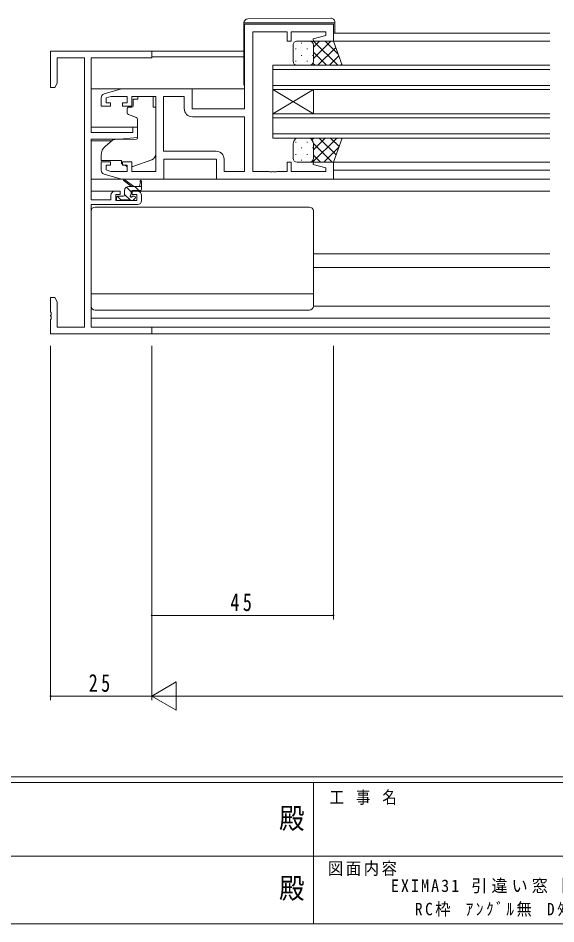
# Model space of a CAD drawing. Units: millimetres on the paper. Extents: x -397 to 397, y -282 to 282.
# Drawn here: x -81.9 to 51.1, y -282.1 to -57.8 of the extents above; entities that cross this region are included whole.
import ezdxf
from ezdxf.enums import TextEntityAlignment as Align

# ---------------------------------------------------------------- set-up
doc = ezdxf.new("R2010")
doc.units = ezdxf.units.MM
for name, color, linetype, lineweight in [('0-1_YKK_ZWAK', 7, 'Continuous', 18), ('0-3_YKK_11', 7, 'Continuous', 18), ('0-4_YKK_12', 2, 'Continuous', 18), ('0-6_YKK_13', 4, 'Continuous', 18), ('0-7_YKK_D', 6, 'Continuous', 18)]:
    doc.layers.add(name, color=color, linetype=linetype, lineweight=lineweight)
doc.layers.add('0-2_USER1', color=7, linetype='Continuous')
doc.styles.add('ＭＳ ゴシック', font='')
doc.styles.get('ＭＳ ゴシック').set_extended_font_data('MS Gothic')

msp = doc.modelspace()

# ---------------------------------------------------------------- linework, layer by layer
at = {"layer": '0-1_YKK_ZWAK'}
for p, q in [((376.092, -245.688), (-393.908, -245.688)), ((338.292, -247.088), (-393.908, -247.088)), ((-8.908, -247.088), (-8.908, -282.088)), ((-136.308, -265.287), (-7.508, -265.287)), ((-7.508, -265.287), (121.292, -265.287)), ((-393.908, -282.088), (338.292, -282.088))]:
    msp.add_line(p, q, dxfattribs=at)
at = {"layer": '0-3_YKK_11'}
for p, q in [((-25.908, -59.29), (-25.908, -80.29)), ((-3.908, -59.29), (-25.908, -59.29)), ((-3.908, -63.49), (-3.908, -59.29)), ((-23.908, -61.22), (-15.408, -61.22)), ((-23.908, -95.76), (-23.908, -61.22)), ((-14.408, -61.22), (-5.838, -61.22)), ((-5.838, -62.137), (-8.937, -62.968)), ((-5.838, -61.22), (-5.838, -62.137)), ((-8.937, -62.968), (-8.869, -63.49)), ((-8.869, -63.49), (-3.908, -63.49)), ((-48.908, -65.99), (-73.908, -65.99)), ((-73.908, -65.99), (-73.908, -74.99)), ((-48.908, -67.62), (-48.908, -65.99)), ((-65.538, -67.62), (-65.538, -134.36)), ((-63.908, -67.62), (-48.908, -67.62)), ((-63.908, -86.09), (-63.908, -67.62)), ((-72.908, -74.99), (-72.278, -73.899)), ((-73.908, -74.99), (-72.908, -74.99)), ((-56.408, -75.29), (-60.696, -76.576)), ((-38.908, -75.29), (-56.408, -75.29)), ((-61.408, -77.534), (-61.408, -79.59)), ((-60.208, -77.579), (-59.013, -77.22)), ((-60.208, -78.79), (-60.208, -77.579)), ((-59.013, -77.22), (-55.008, -77.22)), ((-55.008, -77.22), (-55.008, -78.79)), ((-47.908, -77.22), (-47.908, -95.76)), ((-40.838, -77.22), (-45.978, -77.22)), ((-45.978, -77.22), (-45.978, -90.76)), ((-45.978, -77.22), (-45.978, -90.76)), ((-40.838, -80.22), (-40.838, -77.22)), ((-61.408, -79.59), (-59.108, -79.59)), ((-59.108, -78.79), (-60.208, -78.79)), ((-59.108, -79.59), (-59.108, -78.79)), ((-55.008, -78.79), (-56.108, -78.79)), ((-56.108, -78.79), (-56.108, -79.59)), ((-56.108, -79.59), (-53.808, -79.59)), ((-25.908, -82.22), (-38.838, -82.22)), ((-25.908, -95.76), (-25.908, -82.22)), ((-52.408, -84.79), (-53.608, -84.79)), ((-53.608, -84.79), (-53.608, -86.09)), ((-52.408, -87.396), (-52.408, -84.79)), ((-53.608, -86.09), (-63.908, -86.09)), ((-56.908, -87.79), (-52.408, -87.396)), ((-63.908, -87.79), (-56.908, -87.79)), ((-63.908, -102.79), (-63.908, -87.79)), ((-45.978, -90.76), (-32.978, -90.76)), ((-61.408, -93.39), (-61.408, -95.446)), ((-59.108, -93.39), (-61.408, -93.39)), ((-60.208, -95.402), (-60.208, -94.19)), ((-60.208, -94.19), (-59.108, -94.19)), ((-59.108, -94.19), (-59.108, -93.39)), ((-53.808, -93.39), (-56.108, -93.39)), ((-56.108, -93.39), (-56.108, -94.19)), ((-56.108, -94.19), (-55.008, -94.19)), ((-55.008, -94.19), (-55.008, -95.76)), ((-45.908, -97.69), (-45.908, -92.69)), ((-45.908, -92.69), (-32.908, -92.69)), ((-32.908, -92.69), (-32.908, -97.69)), ((-30.978, -92.76), (-30.978, -95.76)), ((-8.869, -93.49), (-8.937, -94.013)), ((-8.937, -94.013), (-5.838, -94.843)), ((-3.908, -93.49), (-8.869, -93.49)), ((-3.908, -97.69), (-3.908, -93.49)), ((-60.696, -96.404), (-56.408, -97.69)), ((-59.013, -95.76), (-60.208, -95.402)), ((-55.008, -95.76), (-59.013, -95.76)), ((-30.978, -95.76), (-25.908, -95.76)), ((-19.866, -95.76), (-23.908, -95.76)), ((-5.838, -95.76), (-14.408, -95.76)), ((-5.838, -94.843), (-5.838, -95.76)), ((-56.408, -97.69), (-45.908, -97.69)), ((-32.908, -97.69), (-3.908, -97.69)), ((-59.008, -102.79), (-63.908, -102.79)), ((-59.008, -101.69), (-59.008, -102.79)), ((-52.608, -102.99), (-57.808, -102.99)), ((-51.408, -102.99), (-51.408, -101.69)), ((-63.908, -103.99), (-52.408, -103.99)), ((-63.908, -134.36), (-63.908, -103.99)), ((-73.908, -126.99), (-73.908, -130.532)), ((-72.278, -134.36), (-72.278, -128.081)), ((-73.788, -131.715), (-73.788, -132.265)), ((-65.538, -134.36), (-72.278, -134.36)), ((-48.908, -134.36), (-63.908, -134.36)), ((-48.908, -135.99), (-48.908, -134.36)), ((-73.908, -135.99), (-48.908, -135.99))]:
    msp.add_line(p, q, dxfattribs=at)
for points in [[(-15.408, -61.22), (-15.408, -63.49), (-14.408, -63.49), (-14.408, -61.22)], [(-72.278, -73.899), (-72.278, -67.62), (-65.538, -67.62)], [(-25.908, -80.29), (-38.908, -80.29), (-38.908, -75.29)], [(-53.808, -79.59), (-53.808, -77.22), (-47.908, -77.22)], [(-47.908, -95.76), (-53.808, -95.76), (-53.808, -93.39)], [(-14.408, -95.76), (-14.408, -93.49), (-15.408, -93.49), (-15.408, -95.76), (-17.95, -95.76), (-18.133, -95.88), (-18.683, -95.88), (-18.866, -95.76), (-18.95, -95.76), (-19.133, -95.88), (-19.683, -95.88), (-19.866, -95.76)], [(-57.808, -102.99), (-57.808, -101.49), (-56.708, -101.49), (-56.708, -100.69), (-58.008, -100.69)], [(-52.408, -100.69), (-53.708, -100.69), (-53.708, -101.49), (-52.608, -101.49), (-52.608, -102.99)], [(-72.278, -128.081), (-72.908, -126.99), (-73.908, -126.99)], [(-73.908, -130.532), (-73.788, -130.715), (-73.788, -131.265), (-73.908, -131.448), (-73.908, -131.532), (-73.788, -131.715)], [(-73.788, -132.265), (-73.908, -132.448), (-73.908, -135.99)]]:
    msp.add_lwpolyline(points, dxfattribs=at)
for centre, radius, start, end in [((-60.408, -77.534), 1, 106.69926, 180.00004), ((-38.838, -80.22), 2, 180.00001, 269.99999), ((-32.978, -92.76), 2, 0.00001, 89.99999), ((-60.408, -95.446), 1, 179.99996, 253.30074), ((-58.008, -101.69), 1, 90.00001, 179.99999), ((-52.408, -101.69), 1, 0.00001, 89.99999), ((-52.408, -102.99), 1, 270.00001, 359.99999)]:
    msp.add_arc(centre, radius, start, end, dxfattribs=at)
at = {"layer": '0-4_YKK_12'}
for p, q in [((-3.908, -61.489), (49.592, -61.49)), ((-4.408, -63.49), (49.592, -63.49)), ((-49.208, -65.99), (-26.108, -65.99)), ((-48.908, -67.39), (-26.108, -67.39)), ((-18.908, -69.49), (-18.908, -75.49)), ((49.592, -69.49), (-18.908, -69.49)), ((-18.908, -70.49), (49.592, -70.49)), ((-63.908, -75.29), (-56.335, -75.29)), ((-39.408, -75.29), (-25.908, -75.29)), ((49.592, -74.49), (-18.908, -74.49)), ((-18.908, -75.49), (-18.908, -81.49)), ((-18.908, -75.49), (49.592, -75.49)), ((-18.908, -75.49), (-8.908, -81.49)), ((-18.908, -81.49), (-8.908, -75.49)), ((-8.908, -75.49), (-8.908, -81.49)), ((-18.908, -81.49), (-18.908, -87.49)), ((49.592, -81.49), (-18.908, -81.49)), ((-18.908, -82.49), (49.592, -82.49)), ((-63.908, -84.79), (-52.408, -84.79)), ((49.592, -86.49), (-18.908, -86.49)), ((-63.908, -88.19), (-58.785, -88.19)), ((-18.908, -87.49), (49.592, -87.49)), ((-4.408, -93.49), (49.592, -93.489)), ((-3.908, -95.491), (49.592, -95.49)), ((-4.408, -97.69), (49.592, -97.69)), ((-63.908, -100.69), (-58.008, -100.69)), ((-52.408, -100.69), (49.592, -100.69)), ((-8.908, -116.19), (49.592, -116.19)), ((-8.908, -119.59), (49.592, -119.59)), ((-63.908, -132.09), (49.592, -132.09)), ((-63.608, -134.36), (49.592, -134.36)), ((-49.208, -135.99), (49.592, -135.99))]:
    msp.add_line(p, q, dxfattribs=at)
at = {"layer": '0-6_YKK_13'}
for p, q in [((-4.617, -57.803), (-25.117, -57.982)), ((-26.108, -58.99), (-26.108, -59.29)), ((-26.108, -74.29), (-26.108, -59.29)), ((-25.613, -58.99), (-4.113, -58.99)), ((-4.113, -58.99), (-3.608, -58.99)), ((-3.608, -58.99), (-3.608, -58.803)), ((-3.608, -59.29), (-3.608, -58.99)), ((-3.608, -59.29), (-3.608, -61.49)), ((-13.908, -68.49), (-13.908, -64.49)), ((-12.908, -63.49), (-9.908, -63.49)), ((-11.828, -63.91), (-11.828, -64.11)), ((-3.908, -63.49), (-9.908, -63.49)), ((-8.908, -64.983), (-7.415, -63.49)), ((-8.908, -67.811), (-4.587, -63.49)), ((-8.908, -64.49), (-8.908, -68.49)), ((-2.835, -69.49), (-8.835, -63.49)), ((-2.742, -66.755), (-6.007, -63.49)), ((-1.765, -69.49), (-3.908, -63.49)), ((-13.243, -65.325), (-13.243, -65.525)), ((-11.828, -66.94), (-11.828, -67.14)), ((-10.413, -65.325), (-10.413, -65.525)), ((-8.998, -66.94), (-8.998, -67.14)), ((-5.664, -69.49), (-8.908, -66.246)), ((-7.759, -69.49), (-3.342, -65.074)), ((-4.93, -69.49), (-2.598, -67.158)), ((-13.243, -68.355), (-13.243, -68.555)), ((-9.908, -69.49), (-12.908, -69.49)), ((-10.413, -68.355), (-10.413, -68.555)), ((-9.908, -69.49), (-1.765, -69.49)), ((-8.492, -69.49), (-9.024, -68.958)), ((-2.102, -69.49), (-1.854, -69.242)), ((-52.308, -77.89), (-53.478, -77.89)), ((-53.478, -78.89), (-53.478, -77.89)), ((-52.308, -77.22), (-48.508, -77.22)), ((-52.308, -77.22), (-52.308, -77.89)), ((-48.508, -77.22), (-48.508, -77.89)), ((-48.508, -78.89), (-48.508, -77.89)), ((-55.008, -80.19), (-55.008, -81.24)), ((-53.778, -79.89), (-54.708, -79.89)), ((-53.478, -78.89), (-53.478, -79.59)), ((-48.508, -79.89), (-48.508, -78.89)), ((-48.508, -79.89), (-47.908, -79.89)), ((-47.908, -91.445), (-47.908, -79.89)), ((-54.679, -81.71), (-52.679, -82.438)), ((-52.408, -82.887), (-52.408, -87.493)), ((-58.645, -88.073), (-60.337, -89.492)), ((-52.625, -87.792), (-58.011, -87.839)), ((-13.908, -88.99), (-13.908, -92.49)), ((-13.243, -88.625), (-13.243, -88.425)), ((-9.908, -87.49), (-12.908, -87.49)), ((-10.413, -88.625), (-10.413, -88.425)), ((-9.908, -87.49), (-1.765, -87.49)), ((-9.254, -87.956), (-8.788, -87.49)), ((-9.131, -93.49), (-3.131, -87.49)), ((-8.908, -90.439), (-5.96, -87.49)), ((-4.291, -93.49), (-8.908, -88.873)), ((-8.908, -92.49), (-8.908, -88.99)), ((-3.265, -91.688), (-7.463, -87.49)), ((-2.52, -89.604), (-4.634, -87.49)), ((-1.765, -87.49), (-3.908, -93.49)), ((-1.776, -87.52), (-1.806, -87.49)), ((-61.408, -91.79), (-61.408, -93.09)), ((-13.243, -91.655), (-13.243, -91.455)), ((-11.828, -90.04), (-11.828, -89.84)), ((-10.413, -91.655), (-10.413, -91.455)), ((-8.998, -90.04), (-8.998, -89.84)), ((-7.119, -93.49), (-8.908, -91.701)), ((-6.303, -93.49), (-2.578, -89.765)), ((-61.408, -93.09), (-56.408, -93.09)), ((-55.102, -94.496), (-56.408, -93.887)), ((-53.536, -94.531), (-48.899, -92.856)), ((-12.908, -93.49), (-9.908, -93.49)), ((-11.828, -93.07), (-11.828, -92.87)), ((-3.908, -93.49), (-9.908, -93.49)), ((-8.998, -92.905), (-8.998, -92.87)), ((-56.335, -97.69), (-63.908, -97.69)), ((-53.908, -99.49), (-55.728, -98.089)), ((-53.308, -99.49), (-55.526, -97.808)), ((-51.708, -98.364), (-51.907, -99.49)), ((-51.408, -100.19), (-51.408, -98.191)), ((-46.408, -97.69), (-32.408, -97.69)), ((-55.608, -101.59), (-55.608, -100.49)), ((-54.008, -100.838), (-55.178, -99.668)), ((-54.608, -99.49), (-51.408, -99.49)), ((-54.008, -101.429), (-54.008, -100.79)), ((-53.708, -100.49), (-51.708, -100.49)), ((-52.11, -100.49), (-53.11, -99.49)), ((-57.608, -102.19), (-57.608, -102.69)), ((-56.546, -102.79), (-57.423, -101.913)), ((-55.908, -101.89), (-57.308, -101.89)), ((-57.308, -102.99), (-56.808, -102.99)), ((-56.608, -102.79), (-54.508, -102.79)), ((-54.101, -102.99), (-55.608, -101.483)), ((-54.308, -102.99), (-53.708, -102.99)), ((-53.208, -101.89), (-53.547, -101.89)), ((-53.496, -102.902), (-52.996, -102.402)), ((-62.908, -104.59), (-9.908, -104.59)), ((-63.908, -129.09), (-63.908, -105.59)), ((-8.908, -129.09), (-8.908, -105.59)), ((-63.908, -126.05), (-8.908, -126.05)), ((-8.908, -129.09), (49.592, -129.09)), ((-62.908, -130.09), (-9.908, -130.09))]:
    msp.add_line(p, q, dxfattribs=at)
for points in [[(-26.108, -58.981), (-26.108, -58.99), (-25.613, -58.99)], [(-56.408, -93.09), (-56.408, -93.39), (-56.408, -93.887)]]:
    msp.add_lwpolyline(points, dxfattribs=at)
for centre, radius, start, end in [((-25.108, -58.981), 1, 90.5, 180), ((-4.608, -58.803), 1, 0, 90.5), ((-12.908, -64.49), 1, 89.9999, 179.9999), ((-9.908, -64.49), 1, 359.9999, 89.9999), ((-12.908, -68.49), 1, 179.9999, 269.9999), ((-9.908, -68.49), 1, 269.9999, 359.9999), ((-25.608, -74.29), 0.5, 180, 233.13017), ((-54.708, -80.19), 0.3, 90, 180), ((-53.778, -79.59), 0.3, 270, 0), ((-54.508, -81.24), 0.5, 180, 250), ((-52.908, -82.887), 0.5, 0, 70), ((-58.408, -91.79), 3, 130, 180), ((-58.002, -88.839), 1, 90.5, 130), ((-52.708, -87.493), 0.3, 270.5, 0), ((-12.376, -88.928), 1.534, 110.30881, 182.3117), ((-10.44, -88.928), 1.534, 357.68843, 69.69136), ((-49.408, -91.445), 1.5, 289.85326, 0), ((-12.908, -92.49), 1, 180.0001, 270.0001), ((-9.908, -92.49), 1, 270.0001, 0.0001), ((-54.679, -93.59), 1, 245, 250.79704), ((-53.876, -93.59), 1, 273.88684, 289.85326), ((-55.708, -97.89), 0.2, 24.41711, 264.41711), ((-51.608, -98.191), 0.2, 0, 240), ((-54.608, -100.49), 1, 90, 180), ((-53.708, -100.79), 0.3, 90, 180), ((-51.708, -100.19), 0.3, 270, 0), ((-57.308, -102.19), 0.3, 90, 180), ((-57.308, -102.69), 0.3, 180, 270), ((-56.808, -102.79), 0.2, 270, 0), ((-55.908, -101.59), 0.3, 270, 0), ((-54.308, -102.79), 0.2, 180, 270), ((-54.008, -101.89), 0.25, 123.05573, 326.94427), ((-54.308, -101.429), 0.3, 303.05573, 0), ((-53.547, -102.19), 0.3, 90, 146.94427), ((-53.708, -102.69), 0.3, 270, 315), ((-53.208, -102.19), 0.3, 315, 90), ((-62.908, -105.59), 1, 90, 180), ((-9.908, -105.59), 1, 0, 90), ((-62.908, -129.09), 1, 180, 270), ((-9.908, -129.09), 1, 270, 0)]:
    msp.add_arc(centre, radius, start, end, dxfattribs=at)
at = {"layer": '0-7_YKK_D'}
for p, q in [((-73.908, -138.99), (-73.908, -226.688)), ((-48.908, -138.99), (-48.908, -206.688)), ((-48.908, -138.99), (-48.908, -226.688)), ((-48.908, -138.99), (-48.908, -226.688)), ((-3.908, -138.99), (-3.908, -206.688)), ((-48.908, -205.688), (-3.908, -205.688)), ((-48.908, -225.688), (-42.846, -222.188)), ((-42.846, -229.188), (-42.846, -222.188)), ((-48.908, -225.688), (-73.908, -225.688)), ((-48.908, -225.688), (-36.784, -225.688)), ((-48.908, -225.688), (-42.846, -229.188)), ((-41.908, -225.688), (294.092, -225.688))]:
    msp.add_line(p, q, dxfattribs=at)
for centre, start, end in [((-48.908, -205.688), 0, 180), ((-48.908, -205.688), 180, 0), ((-3.908, -205.688), 0, 180), ((-3.908, -205.688), 180, 0), ((-73.908, -225.688), 0, 180), ((-73.908, -225.688), 180, 0)]:
    msp.add_arc(centre, 0.106, start, end, dxfattribs=at)

# ---------------------------------------------------------------- texts
at = {"layer": '0-1_YKK_ZWAK', "style": 'ＭＳ ゴシック', "width": 0.9}
for p in [(-17.39, -260.044), (-17.39, -277.365)]:
    msp.add_text('殿', height=5.132, dxfattribs=at).set_placement(p, align=Align.BOTTOM_LEFT)
at = {"layer": '0-1_YKK_ZWAK', "char_height": 3.079, "attachment_point": 7, "style": 'ＭＳ ゴシック'}
for s, insert in [('\\T1.22;\\W0.85;工\\~事\\~名', (-4.896, -252.62)), ('\\T1.17;\\W0.9;図面内容', (-5.291, -270.236))]:
    msp.add_mtext(s, dxfattribs=dict(at, insert=insert))
at = {"layer": '0-2_USER1', "char_height": 3.079, "attachment_point": 7, "style": 'ＭＳ ゴシック'}
for s, insert in [('\\T1.25;\\W0.95;EXIMA31\\~引違い窓【2枚建】T-1仕様', (10.269, -274.537)), ('\\T1.33;\\W0.9;RC枠\\~ｱﾝｸﾞﾙ無\\~Dﾀｲﾌﾟ/30mm溝幅', (16.229, -280.712))]:
    msp.add_mtext(s, dxfattribs=dict(at, insert=insert))
at = {"layer": '0-7_YKK_D', "color": 7, "char_height": 4.399, "attachment_point": 7, "style": 'ＭＳ ゴシック'}
for s, insert in [('\\T1.37;\\W0.75;45', (-29.442, -204.688)), ('\\T1.37;\\W0.75;25', (-64.49, -224.688))]:
    msp.add_mtext(s, dxfattribs=dict(at, insert=insert))

doc.saveas('drawing.dxf')
